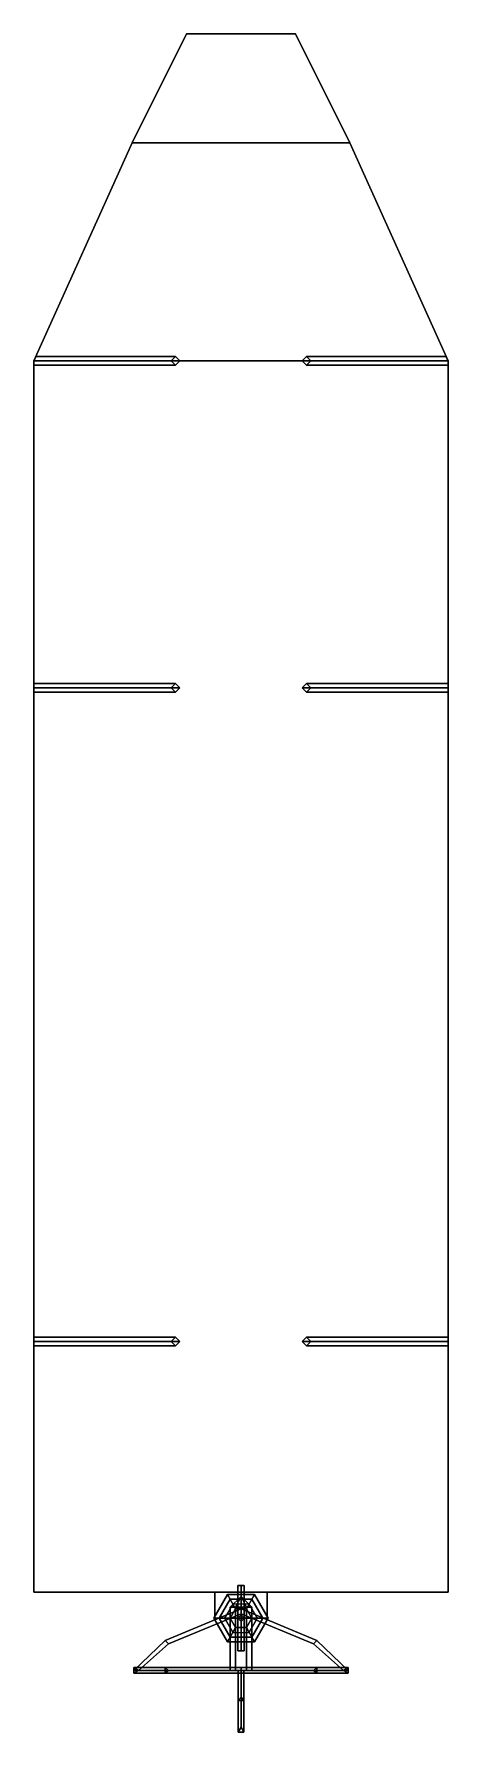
# Model space of a CAD drawing. Extents: x -0.95 to 0.95, y -3.89 to 3.9.
import ezdxf

# ---------------------------------------------------------------- set-up
doc = ezdxf.new("R2010")
doc.units = 0
doc.layers.get('0').update_dxf_attribs({"linetype": 'CONTINUOUS'})

msp = doc.modelspace()

# ---------------------------------------------------------------- linework, layer by layer
for points in [[(-0.25, 3.9, 0.85), (-0.5, 3.4, 0.25), (0.5, 3.4, 0.25), (0.25, 3.9, 0.85)], [(0.25, 3.9, 0.85), (0.5, 3.4, 0.25), (-0.5, 3.4, 0.25), (-0.25, 3.9, 0.85)], [(-0.25, 3.9, 0.85), (-0.5, 3.4, 0.25), (-0.5, 3.4, 0.85), (-0.25, 3.9, 0.85)], [(-0.25, 3.9, 0.85), (-0.5, 3.4, 0.85), (-0.5, 3.4, 0.25), (-0.25, 3.9, 0.85)], [(0.25, 3.9, 0.85), (0.5, 3.4, 0.25), (0.5, 3.4, 0.85), (0.25, 3.9, 0.85)], [(0.25, 3.9, 0.85), (0.5, 3.4, 0.85), (0.5, 3.4, 0.25), (0.25, 3.9, 0.85)], [(0.5, 3.4, 0.25), (0.95, 2.4), (-0.95, 2.4), (-0.5, 3.4, 0.25)], [(-0.5, 3.4, 0.25), (-0.95, 2.4), (0.95, 2.4), (0.5, 3.4, 0.25)], [(-0.5, 3.4, 0.85), (-0.95, 2.4, 0.85), (-0.95, 2.4), (-0.5, 3.4, 0.25)], [(-0.5, 3.4, 0.25), (-0.95, 2.4), (-0.95, 2.4, 0.85), (-0.5, 3.4, 0.85)], [(0.5, 3.4, 0.85), (0.95, 2.4, 0.85), (0.95, 2.4), (0.5, 3.4, 0.25)], [(0.5, 3.4, 0.25), (0.95, 2.4), (0.95, 2.4, 0.85), (0.5, 3.4, 0.85)], [(-0.28, 2.4), (-0.3, 2.42), (-0.94, 2.42, 0.71), (-0.95, 2.4, 0.73)], [(-0.3, 2.42), (-0.32, 2.4), (-0.95, 2.4, 0.69), (-0.94, 2.42, 0.71)], [(0.3, 2.42), (0.28, 2.4), (0.95, 2.4, 0.73), (0.94, 2.42, 0.71)], [(0.32, 2.4), (0.3, 2.42), (0.94, 2.42, 0.71), (0.95, 2.4, 0.69)], [(-0.95, 2.4), (-0.95, -3.25), (0.95, -3.25), (0.95, 2.4)], [(0.95, 2.4), (0.95, -3.25), (-0.95, -3.25), (-0.95, 2.4)], [(-0.95, 2.4, 0.85), (-0.95, -3.25, 0.85), (-0.95, -3.25), (-0.95, 2.4)], [(-0.95, 2.4), (-0.95, -3.25), (-0.95, -3.25, 0.85), (-0.95, 2.4, 0.85)], [(-0.32, 2.4), (-0.3, 2.38), (-0.95, 2.38, 0.71), (-0.95, 2.4, 0.69)], [(-0.3, 2.38), (-0.28, 2.4), (-0.95, 2.4, 0.73), (-0.95, 2.38, 0.71)], [(0.28, 2.4), (0.3, 2.38), (0.95, 2.38, 0.71), (0.95, 2.4, 0.73)], [(0.3, 2.38), (0.32, 2.4), (0.95, 2.4, 0.69), (0.95, 2.38, 0.71)], [(0.95, 2.4, 0.85), (0.95, -3.25, 0.85), (0.95, -3.25), (0.95, 2.4)], [(0.95, 2.4), (0.95, -3.25), (0.95, -3.25, 0.85), (0.95, 2.4, 0.85)], [(-0.28, 0.9), (-0.3, 0.92), (-0.95, 0.92, 0.71), (-0.95, 0.9, 0.73)], [(-0.3, 0.92), (-0.32, 0.9), (-0.95, 0.9, 0.69), (-0.95, 0.92, 0.71)], [(-0.32, 0.9), (-0.3, 0.88), (-0.95, 0.88, 0.71), (-0.95, 0.9, 0.69)], [(-0.3, 0.88), (-0.28, 0.9), (-0.95, 0.9, 0.73), (-0.95, 0.88, 0.71)], [(0.3, 0.92), (0.28, 0.9), (0.95, 0.9, 0.73), (0.95, 0.92, 0.71)], [(0.28, 0.9), (0.3, 0.88), (0.95, 0.88, 0.71), (0.95, 0.9, 0.73)], [(0.32, 0.9), (0.3, 0.92), (0.95, 0.92, 0.71), (0.95, 0.9, 0.69)], [(0.3, 0.88), (0.32, 0.9), (0.95, 0.9, 0.69), (0.95, 0.88, 0.71)], [(-0.28, -2.1), (-0.3, -2.08), (-0.95, -2.08, 0.71), (-0.95, -2.1, 0.73)], [(-0.3, -2.08), (-0.32, -2.1), (-0.95, -2.1, 0.69), (-0.95, -2.08, 0.71)], [(-0.32, -2.1), (-0.3, -2.12), (-0.95, -2.12, 0.71), (-0.95, -2.1, 0.69)], [(-0.3, -2.12), (-0.28, -2.1), (-0.95, -2.1, 0.73), (-0.95, -2.12, 0.71)], [(0.3, -2.08), (0.28, -2.1), (0.95, -2.1, 0.73), (0.95, -2.08, 0.71)], [(0.28, -2.1), (0.3, -2.12), (0.95, -2.12, 0.71), (0.95, -2.1, 0.73)], [(0.32, -2.1), (0.3, -2.08), (0.95, -2.08, 0.71), (0.95, -2.1, 0.69)], [(0.3, -2.12), (0.32, -2.1), (0.95, -2.1, 0.69), (0.95, -2.12, 0.71)], [(-0.95, -3.25), (0.95, -3.25), (0.95, -3.25, 0.85), (-0.95, -3.25, 0.85)], [(-0.95, -3.25, 0.85), (0.95, -3.25, 0.85), (0.95, -3.25), (-0.95, -3.25)], [(-0.125, -3.37, 0.94), (-0.0625, -3.2617, 0.94), (-0.025, -3.3267, 0.44), (-0.05, -3.37, 0.44)], [(0.0625, -3.2617, 0.94), (-0.0625, -3.2617, 0.94), (-0.125, -3.37, 0.94), (0.125, -3.37, 0.94)], [(-0.12, -3.25, 0.53), (-0.12, -3.37, 0.53), (-0.12, -3.37, 0.85), (-0.12, -3.25, 0.85)], [(-0.12, -3.25, 0.85), (-0.12, -3.37, 0.85), (0.12, -3.37, 0.85), (0.12, -3.25, 0.85)], [(0.12, -3.25, 0.53), (0.12, -3.37, 0.53), (-0.12, -3.37, 0.53), (-0.12, -3.25, 0.53)], [(-0.0625, -3.2617, 0.94), (0.0625, -3.2617, 0.94), (0.025, -3.3267, 0.44), (-0.025, -3.3267, 0.44)], [(-0.025, -3.32, -0.0733), (-0.05, -3.32, -0.03), (0, -3.27, -0.03)], [(-0.05, -3.32, -0.03), (-0.025, -3.32, 0.0133), (0, -3.27, -0.03)], [(0.025, -3.32, -0.0733), (-0.025, -3.32, -0.0733), (0, -3.27, -0.03)], [(-0.025, -3.32, 0.0133), (0.025, -3.32, 0.0133), (0, -3.27, -0.03)], [(0, -3.22, 1.755), (-0.015, -3.22, 1.74), (-0.015, -3.52, 1.74), (0, -3.52, 1.755)], [(-0.015, -3.22, 1.74), (0, -3.22, 1.725), (0, -3.52, 1.725), (-0.015, -3.52, 1.74)], [(0.015, -3.22, 1.74), (0, -3.22, 1.725), (-0.015, -3.22, 1.74), (0, -3.22, 1.755)], [(0.015, -3.22, 1.74), (0, -3.22, 1.755), (0, -3.52, 1.755), (0.015, -3.52, 1.74)], [(0, -3.22, 1.725), (0.015, -3.22, 1.74), (0.015, -3.52, 1.74), (0, -3.52, 1.725)], [(0.05, -3.32, -0.03), (0.025, -3.32, -0.0733), (0, -3.27, -0.03)], [(0.025, -3.32, 0.0133), (0.05, -3.32, -0.03), (0, -3.27, -0.03)], [(0.0625, -3.2617, 0.94), (0.125, -3.37, 0.94), (0.05, -3.37, 0.44), (0.025, -3.3267, 0.44)], [(0.12, -3.37, 0.85), (0.12, -3.37, 0.53), (0.12, -3.25, 0.53), (0.12, -3.25, 0.85)], [(-0.3323, -3.4877, -0.03), (-0.3483, -3.4717, -0.043), (0, -3.3275, -0.043), (0, -3.35, -0.03)], [(-0.3483, -3.4717, -0.043), (-0.3483, -3.4717, -0.017), (0, -3.3275, -0.017), (0, -3.3275, -0.043)], [(-0.3483, -3.4717, -0.017), (-0.3323, -3.4877, -0.03), (0, -3.35, -0.03), (0, -3.3275, -0.017)], [(-0.05, -3.2834, 0.94), (-0.1, -3.37, 0.94), (-0.1, -3.37, 1.04), (-0.05, -3.2834, 1.04)], [(0.05, -3.2834, 1.04), (-0.05, -3.2834, 1.04), (-0.1, -3.37, 1.04), (0.1, -3.37, 1.04)], [(-0.05, -3.37, 1.54), (-0.025, -3.3267, 1.54), (-0.0375, -3.305, 1.04), (-0.075, -3.37, 1.04)], [(0.05, -3.2834, 0.94), (-0.05, -3.2834, 0.94), (-0.05, -3.2834, 1.04), (0.05, -3.2834, 1.04)], [(-0.025, -3.32, 0.0133), (-0.05, -3.32, -0.03), (-0.05, -3.61, -0.03), (-0.025, -3.61, 0.0133)], [(-0.05, -3.32, -0.03), (-0.025, -3.32, -0.0733), (-0.025, -3.61, -0.0733), (-0.05, -3.61, -0.03)], [(-0.025, -3.3267, -0.06), (-0.05, -3.37, -0.06), (-0.05, -3.37, 0.44), (-0.025, -3.3267, 0.44)], [(0.025, -3.3267, 1.54), (-0.025, -3.3267, 1.54), (-0.05, -3.37, 1.54), (0.05, -3.37, 1.54)], [(-0.025, -3.3267, -0.06), (0.025, -3.3267, -0.06), (0.05, -3.37, -0.06), (-0.05, -3.37, -0.06)], [(-0.025, -3.3267, 1.54), (0.025, -3.3267, 1.54), (0.0375, -3.305, 1.04), (-0.0375, -3.305, 1.04)], [(0.025, -3.32, 0.0133), (-0.025, -3.32, 0.0133), (-0.025, -3.61, 0.0133), (0.025, -3.61, 0.0133)], [(-0.025, -3.32, -0.0733), (0.025, -3.32, -0.0733), (0.025, -3.61, -0.0733), (-0.025, -3.61, -0.0733)], [(0.025, -3.3267, -0.06), (-0.025, -3.3267, -0.06), (-0.025, -3.3267, 0.44), (0.025, -3.3267, 0.44)], [(0, -3.35, -0.03), (0, -3.3275, -0.043), (0.3483, -3.4717, -0.043), (0.3323, -3.4877, -0.03)], [(0, -3.3275, -0.043), (0, -3.3275, -0.017), (0.3483, -3.4717, -0.017), (0.3483, -3.4717, -0.043)], [(0, -3.3275, -0.017), (0, -3.35, -0.03), (0.3323, -3.4877, -0.03), (0.3483, -3.4717, -0.017)], [(0.025, -3.3267, 1.54), (0.05, -3.37, 1.54), (0.075, -3.37, 1.04), (0.0375, -3.305, 1.04)], [(0.05, -3.32, -0.03), (0.025, -3.32, 0.0133), (0.025, -3.61, 0.0133), (0.05, -3.61, -0.03)], [(0.025, -3.32, -0.0733), (0.05, -3.32, -0.03), (0.05, -3.61, -0.03), (0.025, -3.61, -0.0733)], [(0.05, -3.37, -0.06), (0.025, -3.3267, -0.06), (0.025, -3.3267, 0.44), (0.05, -3.37, 0.44)], [(0.1, -3.37, 0.94), (0.05, -3.2834, 0.94), (0.05, -3.2834, 1.04), (0.1, -3.37, 1.04)], [(-0.0625, -3.4783, 0.94), (-0.125, -3.37, 0.94), (-0.05, -3.37, 0.44), (-0.025, -3.4133, 0.44)], [(0.125, -3.37, 0.94), (-0.125, -3.37, 0.94), (-0.0625, -3.4783, 0.94), (0.0625, -3.4783, 0.94)], [(-0.12, -3.37, 0.85), (-0.12, -3.37, 0.53), (0.12, -3.37, 0.53), (0.12, -3.37, 0.85)], [(-0.1, -3.37, 0.94), (-0.05, -3.4566, 0.94), (-0.05, -3.4566, 1.04), (-0.1, -3.37, 1.04)], [(0.1, -3.37, 1.04), (-0.1, -3.37, 1.04), (-0.05, -3.4566, 1.04), (0.05, -3.4566, 1.04)], [(-0.025, -3.4133, 1.54), (-0.05, -3.37, 1.54), (-0.075, -3.37, 1.04), (-0.0375, -3.435, 1.04)], [(0.0625, -3.4783, 0.94), (-0.0625, -3.4783, 0.94), (-0.025, -3.4133, 0.44), (0.025, -3.4133, 0.44)], [(-0.05, -3.37, -0.06), (-0.025, -3.4133, -0.06), (-0.025, -3.4133, 0.44), (-0.05, -3.37, 0.44)], [(0.05, -3.37, 1.54), (-0.05, -3.37, 1.54), (-0.025, -3.4133, 1.54), (0.025, -3.4133, 1.54)], [(-0.05, -3.37, -0.06), (0.05, -3.37, -0.06), (0.025, -3.4133, -0.06), (-0.025, -3.4133, -0.06)], [(0.025, -3.4133, 1.54), (-0.025, -3.4133, 1.54), (-0.0375, -3.435, 1.04), (0.0375, -3.435, 1.04)], [(-0.025, -3.4133, -0.06), (0.025, -3.4133, -0.06), (0.025, -3.4133, 0.44), (-0.025, -3.4133, 0.44)], [(0, -3.355, 1.54), (-0.015, -3.37, 1.54), (-0.015, -3.37, 1.74), (0, -3.355, 1.725)], [(-0.015, -3.37, 1.54), (0, -3.385, 1.54), (0, -3.385, 1.725), (-0.015, -3.37, 1.74)], [(0.015, -3.37, 1.54), (0, -3.355, 1.54), (0, -3.355, 1.725), (0.015, -3.37, 1.74)], [(0, -3.385, 1.54), (0.015, -3.37, 1.54), (0.015, -3.37, 1.74), (0, -3.385, 1.725)], [(0.125, -3.37, 0.94), (0.0625, -3.4783, 0.94), (0.025, -3.4133, 0.44), (0.05, -3.37, 0.44)], [(0.025, -3.4133, -0.06), (0.05, -3.37, -0.06), (0.05, -3.37, 0.44), (0.025, -3.4133, 0.44)], [(0.05, -3.37, 1.54), (0.025, -3.4133, 1.54), (0.0375, -3.435, 1.04), (0.075, -3.37, 1.04)], [(0.05, -3.4566, 0.94), (0.1, -3.37, 0.94), (0.1, -3.37, 1.04), (0.05, -3.4566, 1.04)], [(-0.47, -3.61, -0.03), (-0.4925, -3.61, -0.043), (-0.3483, -3.4717, -0.043), (-0.3323, -3.4877, -0.03)], [(-0.4925, -3.61, -0.043), (-0.4925, -3.61, -0.017), (-0.3483, -3.4717, -0.017), (-0.3483, -3.4717, -0.043)], [(-0.4925, -3.61, -0.017), (-0.47, -3.61, -0.03), (-0.3323, -3.4877, -0.03), (-0.3483, -3.4717, -0.017)], [(-0.05, -3.4566, 0.94), (0.05, -3.4566, 0.94), (0.05, -3.4566, 1.04), (-0.05, -3.4566, 1.04)], [(0.3323, -3.4877, -0.03), (0.3483, -3.4717, -0.043), (0.4925, -3.61, -0.043), (0.47, -3.61, -0.03)], [(0.3483, -3.4717, -0.017), (0.3323, -3.4877, -0.03), (0.47, -3.61, -0.03), (0.4925, -3.61, -0.017)], [(0.3483, -3.4717, -0.043), (0.3483, -3.4717, -0.017), (0.4925, -3.61, -0.017), (0.4925, -3.61, -0.043)], [(0, -3.52, 1.755), (-0.015, -3.52, 1.74), (0, -3.52, 1.725), (0.015, -3.52, 1.74)], [(-0.3323, -3.61, -0.3623), (-0.3483, -3.597, -0.3783), (-0.4925, -3.597, -0.03), (-0.47, -3.61, -0.03)], [(-0.3483, -3.597, -0.3783), (-0.3483, -3.623, -0.3783), (-0.4925, -3.623, -0.03), (-0.4925, -3.597, -0.03)], [(-0.47, -3.61, -0.03), (-0.4925, -3.597, -0.03), (-0.3483, -3.597, 0.3183), (-0.3323, -3.61, 0.3023)], [(-0.4925, -3.597, -0.03), (-0.4925, -3.623, -0.03), (-0.3483, -3.623, 0.3183), (-0.3483, -3.597, 0.3183)], [(-0.3483, -3.623, -0.3783), (-0.3323, -3.61, -0.3623), (-0.47, -3.61, -0.03), (-0.4925, -3.623, -0.03)], [(-0.4925, -3.623, -0.03), (-0.47, -3.61, -0.03), (-0.3323, -3.61, 0.3023), (-0.3483, -3.623, 0.3183)], [(0, -3.61, -0.5), (0, -3.597, -0.5225), (-0.3483, -3.597, -0.3783), (-0.3323, -3.61, -0.3623)], [(0, -3.597, -0.5225), (0, -3.623, -0.5225), (-0.3483, -3.623, -0.3783), (-0.3483, -3.597, -0.3783)], [(-0.3323, -3.61, 0.3023), (-0.3483, -3.597, 0.3183), (0, -3.597, 0.4625), (0, -3.61, 0.44)], [(-0.3483, -3.597, 0.3183), (-0.3483, -3.623, 0.3183), (0, -3.623, 0.4625), (0, -3.597, 0.4625)], [(0, -3.623, -0.5225), (0, -3.61, -0.5), (-0.3323, -3.61, -0.3623), (-0.3483, -3.623, -0.3783)], [(-0.3483, -3.623, 0.3183), (-0.3323, -3.61, 0.3023), (0, -3.61, 0.44), (0, -3.623, 0.4625)], [(0, -3.7323, 0.3023), (-0.013, -3.7483, 0.3183), (-0.013, -3.61, 0.4625), (0, -3.61, 0.44)], [(-0.013, -3.7483, 0.3183), (0.013, -3.7483, 0.3183), (0.013, -3.61, 0.4625), (-0.013, -3.61, 0.4625)], [(0, -3.61, -0.5), (-0.013, -3.61, -0.5225), (-0.013, -3.7483, -0.3783), (0, -3.7323, -0.3623)], [(-0.013, -3.61, -0.5225), (0.013, -3.61, -0.5225), (0.013, -3.7483, -0.3783), (-0.013, -3.7483, -0.3783)], [(0.3323, -3.61, -0.3623), (0.3483, -3.597, -0.3783), (0, -3.597, -0.5225), (0, -3.61, -0.5)], [(0.3483, -3.597, -0.3783), (0.3483, -3.623, -0.3783), (0, -3.623, -0.5225), (0, -3.597, -0.5225)], [(0, -3.61, 0.44), (0, -3.597, 0.4625), (0.3483, -3.597, 0.3183), (0.3323, -3.61, 0.3023)], [(0, -3.597, 0.4625), (0, -3.623, 0.4625), (0.3483, -3.623, 0.3183), (0.3483, -3.597, 0.3183)], [(0.3483, -3.623, -0.3783), (0.3323, -3.61, -0.3623), (0, -3.61, -0.5), (0, -3.623, -0.5225)], [(0, -3.623, 0.4625), (0, -3.61, 0.44), (0.3323, -3.61, 0.3023), (0.3483, -3.623, 0.3183)], [(0.013, -3.7483, 0.3183), (0, -3.7323, 0.3023), (0, -3.61, 0.44), (0.013, -3.61, 0.4625)], [(0.013, -3.61, -0.5225), (0, -3.61, -0.5), (0, -3.7323, -0.3623), (0.013, -3.7483, -0.3783)], [(0.47, -3.61, -0.03), (0.4925, -3.597, -0.03), (0.3483, -3.597, -0.3783), (0.3323, -3.61, -0.3623)], [(0.3323, -3.61, 0.3023), (0.3483, -3.597, 0.3183), (0.4925, -3.597, -0.03), (0.47, -3.61, -0.03)], [(0.4925, -3.623, -0.03), (0.47, -3.61, -0.03), (0.3323, -3.61, -0.3623), (0.3483, -3.623, -0.3783)], [(0.3483, -3.623, 0.3183), (0.3323, -3.61, 0.3023), (0.47, -3.61, -0.03), (0.4925, -3.623, -0.03)], [(0.4925, -3.597, -0.03), (0.4925, -3.623, -0.03), (0.3483, -3.623, -0.3783), (0.3483, -3.597, -0.3783)], [(0.3483, -3.597, 0.3183), (0.3483, -3.623, 0.3183), (0.4925, -3.623, -0.03), (0.4925, -3.597, -0.03)], [(0, -3.87, -0.03), (-0.013, -3.8925, -0.03), (-0.013, -3.7483, 0.3183), (0, -3.7323, 0.3023)], [(0, -3.7323, -0.3623), (-0.013, -3.7483, -0.3783), (-0.013, -3.8925, -0.03), (0, -3.87, -0.03)], [(0.013, -3.8925, -0.03), (0, -3.87, -0.03), (0, -3.7323, 0.3023), (0.013, -3.7483, 0.3183)], [(0.013, -3.7483, -0.3783), (0, -3.7323, -0.3623), (0, -3.87, -0.03), (0.013, -3.8925, -0.03)], [(-0.013, -3.8925, -0.03), (0.013, -3.8925, -0.03), (0.013, -3.7483, 0.3183), (-0.013, -3.7483, 0.3183)], [(-0.013, -3.7483, -0.3783), (0.013, -3.7483, -0.3783), (0.013, -3.8925, -0.03), (-0.013, -3.8925, -0.03)]]:
    msp.add_3dface(points)
at = {"color": 1}
for points in [[(-0.3171, -3.61, -0.1207), (-0.2471, -3.61, -0.242), (-0.2954, -3.61, -0.2583), (-0.3354, -3.61, -0.189)], [(-0.1786, -3.61, -0.0407), (-0.1086, -3.61, -0.162), (-0.2471, -3.61, -0.242), (-0.3171, -3.61, -0.1207)], [(-0.015, -3.61, -0.004), (0.015, -3.61, -0.056), (-0.1086, -3.61, -0.162), (-0.1786, -3.61, -0.0407)], [(0.03, -3.61, -0.03), (-0.03, -3.61, -0.03), (-0.06, -3.61, 0.13), (0.08, -3.61, 0.13)], [(0.08, -3.61, 0.13), (-0.06, -3.61, 0.13), (-0.06, -3.61, 0.29), (0.08, -3.61, 0.29)], [(0.08, -3.61, 0.29), (-0.06, -3.61, 0.29), (-0.05, -3.61, 0.34), (0.03, -3.61, 0.34)], [(-0.015, -3.61, -0.056), (0.015, -3.61, -0.004), (0.1686, -3.61, -0.058), (0.0986, -3.61, -0.1793)], [(0.0986, -3.61, -0.1793), (0.1686, -3.61, -0.058), (0.3071, -3.61, -0.138), (0.2371, -3.61, -0.2593)], [(0.2371, -3.61, -0.2593), (0.3071, -3.61, -0.138), (0.3454, -3.61, -0.1717), (0.3054, -3.61, -0.241)]]:
    msp.add_3dface(points, dxfattribs=at)

doc.saveas('drawing.dxf')
